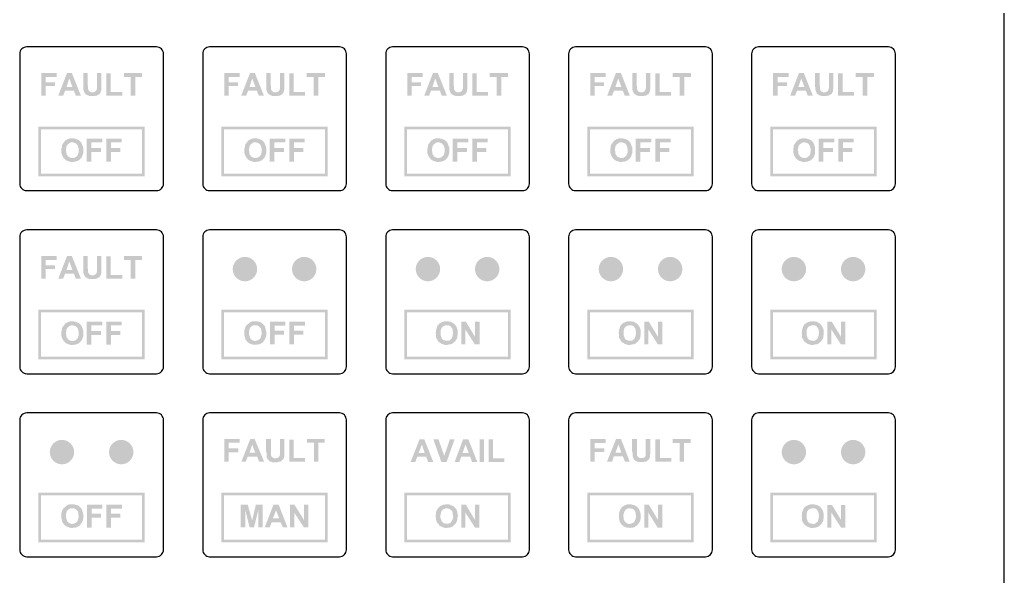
# Model space of a CAD drawing. Header units: millimetres. Extents: x 147 to 357, y 192 to 489.
# Drawn here: x 244.5 to 357.5, y 351 to 414.8 of the extents above; entities that cross this region are included whole.
import ezdxf

# ---------------------------------------------------------------- set-up
doc = ezdxf.new("R2010")
doc.units = ezdxf.units.MM

msp = doc.modelspace()

# ---------------------------------------------------------------- hatches: boundary and pattern name
h = msp.add_hatch(color=256)
h.paths.add_polyline_path([(248.56, 407.65), (247.49, 407.65), (247.49, 408.27), (248.76, 408.27), (248.76, 408.73), (246.97, 408.73), (246.97, 406.12), (247.49, 406.12), (247.49, 407.23), (248.56, 407.23)])
h.paths.add_polyline_path([(250.49, 408.73), (249.93, 408.73), (248.92, 406.12), (249.48, 406.12), (249.71, 406.7), (250.72, 406.7), (250.94, 406.12), (251.53, 406.12)])
h.paths.add_polyline_path([(250.55, 407.13), (249.87, 407.13), (250.19, 408.11)], flags=16)
h.paths.add_polyline_path([(253.72, 406.38), (253.78, 406.54), (253.85, 406.7), (253.85, 406.8), (253.88, 406.97), (253.88, 407.13), (253.88, 407.36), (253.88, 408.73), (253.36, 408.73), (253.36, 407.29), (253.36, 407.13), (253.36, 406.97), (253.33, 406.83), (253.29, 406.74), (253.19, 406.61), (253.16, 406.61), (253.03, 406.54), (252.87, 406.51), (252.8, 406.51), (252.64, 406.54), (252.51, 406.61), (252.41, 406.74), (252.35, 406.87), (252.35, 406.93), (252.35, 407.1), (252.31, 407.32), (252.31, 408.73), (251.79, 408.73), (251.79, 407.32), (251.79, 407.13), (251.82, 406.93), (251.82, 406.8), (251.86, 406.67), (251.92, 406.51), (251.99, 406.38), (252.02, 406.34), (252.15, 406.25), (252.31, 406.15), (252.38, 406.15), (252.51, 406.08), (252.67, 406.08), (252.87, 406.08), (252.9, 406.08), (253.06, 406.08), (253.23, 406.12), (253.36, 406.15), (253.42, 406.18), (253.55, 406.25), (253.68, 406.34)])
h.paths.add_polyline_path([(256.26, 406.54), (254.95, 406.54), (254.95, 408.7), (254.43, 408.7), (254.43, 406.12), (256.26, 406.12)])
h.paths.add_polyline_path([(257.76, 408.27), (258.54, 408.27), (258.54, 408.73), (256.45, 408.73), (256.45, 408.27), (257.24, 408.27), (257.24, 406.12), (257.76, 406.12)])
h = msp.add_hatch(color=256)
h.paths.add_polyline_path([(269.56, 407.65), (268.49, 407.65), (268.49, 408.27), (269.76, 408.27), (269.76, 408.73), (267.97, 408.73), (267.97, 406.12), (268.49, 406.12), (268.49, 407.23), (269.56, 407.23)])
h.paths.add_polyline_path([(271.49, 408.73), (270.93, 408.73), (269.92, 406.12), (270.48, 406.12), (270.71, 406.7), (271.72, 406.7), (271.94, 406.12), (272.53, 406.12)])
h.paths.add_polyline_path([(271.55, 407.13), (270.87, 407.13), (271.19, 408.11)], flags=16)
h.paths.add_polyline_path([(274.72, 406.38), (274.78, 406.54), (274.85, 406.7), (274.85, 406.8), (274.88, 406.97), (274.88, 407.13), (274.88, 407.36), (274.88, 408.73), (274.36, 408.73), (274.36, 407.29), (274.36, 407.13), (274.36, 406.97), (274.33, 406.83), (274.29, 406.74), (274.19, 406.61), (274.16, 406.61), (274.03, 406.54), (273.87, 406.51), (273.8, 406.51), (273.64, 406.54), (273.51, 406.61), (273.41, 406.74), (273.35, 406.87), (273.35, 406.93), (273.35, 407.1), (273.31, 407.32), (273.31, 408.73), (272.79, 408.73), (272.79, 407.32), (272.79, 407.13), (272.82, 406.93), (272.82, 406.8), (272.86, 406.67), (272.92, 406.51), (272.99, 406.38), (273.02, 406.34), (273.15, 406.25), (273.31, 406.15), (273.38, 406.15), (273.51, 406.08), (273.67, 406.08), (273.87, 406.08), (273.9, 406.08), (274.06, 406.08), (274.23, 406.12), (274.36, 406.15), (274.42, 406.18), (274.55, 406.25), (274.68, 406.34)])
h.paths.add_polyline_path([(277.26, 406.54), (275.95, 406.54), (275.95, 408.7), (275.43, 408.7), (275.43, 406.12), (277.26, 406.12)])
h.paths.add_polyline_path([(278.76, 408.27), (279.54, 408.27), (279.54, 408.73), (277.45, 408.73), (277.45, 408.27), (278.24, 408.27), (278.24, 406.12), (278.76, 406.12)])
h = msp.add_hatch(color=256)
h.paths.add_polyline_path([(290.56, 407.65), (289.49, 407.65), (289.49, 408.27), (290.76, 408.27), (290.76, 408.73), (288.97, 408.73), (288.97, 406.12), (289.49, 406.12), (289.49, 407.23), (290.56, 407.23)])
h.paths.add_polyline_path([(292.49, 408.73), (291.93, 408.73), (290.92, 406.12), (291.48, 406.12), (291.71, 406.7), (292.72, 406.7), (292.94, 406.12), (293.53, 406.12)])
h.paths.add_polyline_path([(292.55, 407.13), (291.87, 407.13), (292.19, 408.11)], flags=16)
h.paths.add_polyline_path([(295.72, 406.38), (295.78, 406.54), (295.85, 406.7), (295.85, 406.8), (295.88, 406.97), (295.88, 407.13), (295.88, 407.36), (295.88, 408.73), (295.36, 408.73), (295.36, 407.29), (295.36, 407.13), (295.36, 406.97), (295.33, 406.83), (295.29, 406.74), (295.19, 406.61), (295.16, 406.61), (295.03, 406.54), (294.87, 406.51), (294.8, 406.51), (294.64, 406.54), (294.51, 406.61), (294.41, 406.74), (294.35, 406.87), (294.35, 406.93), (294.35, 407.1), (294.31, 407.32), (294.31, 408.73), (293.79, 408.73), (293.79, 407.32), (293.79, 407.13), (293.82, 406.93), (293.82, 406.8), (293.86, 406.67), (293.92, 406.51), (293.99, 406.38), (294.02, 406.34), (294.15, 406.25), (294.31, 406.15), (294.38, 406.15), (294.51, 406.08), (294.67, 406.08), (294.87, 406.08), (294.9, 406.08), (295.06, 406.08), (295.23, 406.12), (295.36, 406.15), (295.42, 406.18), (295.55, 406.25), (295.68, 406.34)])
h.paths.add_polyline_path([(298.26, 406.54), (296.95, 406.54), (296.95, 408.7), (296.43, 408.7), (296.43, 406.12), (298.26, 406.12)])
h.paths.add_polyline_path([(299.76, 408.27), (300.54, 408.27), (300.54, 408.73), (298.45, 408.73), (298.45, 408.27), (299.24, 408.27), (299.24, 406.12), (299.76, 406.12)])
h = msp.add_hatch(color=256)
h.paths.add_polyline_path([(311.56, 407.65), (310.49, 407.65), (310.49, 408.27), (311.76, 408.27), (311.76, 408.73), (309.97, 408.73), (309.97, 406.12), (310.49, 406.12), (310.49, 407.23), (311.56, 407.23)])
h.paths.add_polyline_path([(313.49, 408.73), (312.93, 408.73), (311.92, 406.12), (312.48, 406.12), (312.71, 406.7), (313.72, 406.7), (313.94, 406.12), (314.53, 406.12)])
h.paths.add_polyline_path([(313.55, 407.13), (312.87, 407.13), (313.19, 408.11)], flags=16)
h.paths.add_polyline_path([(316.72, 406.38), (316.78, 406.54), (316.85, 406.7), (316.85, 406.8), (316.88, 406.97), (316.88, 407.13), (316.88, 407.36), (316.88, 408.73), (316.36, 408.73), (316.36, 407.29), (316.36, 407.13), (316.36, 406.97), (316.33, 406.83), (316.29, 406.74), (316.19, 406.61), (316.16, 406.61), (316.03, 406.54), (315.87, 406.51), (315.8, 406.51), (315.64, 406.54), (315.51, 406.61), (315.41, 406.74), (315.35, 406.87), (315.35, 406.93), (315.35, 407.1), (315.31, 407.32), (315.31, 408.73), (314.79, 408.73), (314.79, 407.32), (314.79, 407.13), (314.82, 406.93), (314.82, 406.8), (314.86, 406.67), (314.92, 406.51), (314.99, 406.38), (315.02, 406.34), (315.15, 406.25), (315.31, 406.15), (315.38, 406.15), (315.51, 406.08), (315.67, 406.08), (315.87, 406.08), (315.9, 406.08), (316.06, 406.08), (316.23, 406.12), (316.36, 406.15), (316.42, 406.18), (316.55, 406.25), (316.68, 406.34)])
h.paths.add_polyline_path([(319.26, 406.54), (317.95, 406.54), (317.95, 408.7), (317.43, 408.7), (317.43, 406.12), (319.26, 406.12)])
h.paths.add_polyline_path([(320.76, 408.27), (321.54, 408.27), (321.54, 408.73), (319.45, 408.73), (319.45, 408.27), (320.24, 408.27), (320.24, 406.12), (320.76, 406.12)])
h = msp.add_hatch(color=256)
h.paths.add_polyline_path([(332.56, 407.65), (331.49, 407.65), (331.49, 408.27), (332.76, 408.27), (332.76, 408.73), (330.97, 408.73), (330.97, 406.12), (331.49, 406.12), (331.49, 407.23), (332.56, 407.23)])
h.paths.add_polyline_path([(334.49, 408.73), (333.93, 408.73), (332.92, 406.12), (333.48, 406.12), (333.71, 406.7), (334.72, 406.7), (334.94, 406.12), (335.53, 406.12)])
h.paths.add_polyline_path([(334.55, 407.13), (333.87, 407.13), (334.19, 408.11)], flags=16)
h.paths.add_polyline_path([(337.72, 406.38), (337.78, 406.54), (337.85, 406.7), (337.85, 406.8), (337.88, 406.97), (337.88, 407.13), (337.88, 407.36), (337.88, 408.73), (337.36, 408.73), (337.36, 407.29), (337.36, 407.13), (337.36, 406.97), (337.33, 406.83), (337.29, 406.74), (337.19, 406.61), (337.16, 406.61), (337.03, 406.54), (336.87, 406.51), (336.8, 406.51), (336.64, 406.54), (336.51, 406.61), (336.41, 406.74), (336.35, 406.87), (336.35, 406.93), (336.35, 407.1), (336.31, 407.32), (336.31, 408.73), (335.79, 408.73), (335.79, 407.32), (335.79, 407.13), (335.82, 406.93), (335.82, 406.8), (335.86, 406.67), (335.92, 406.51), (335.99, 406.38), (336.02, 406.34), (336.15, 406.25), (336.31, 406.15), (336.38, 406.15), (336.51, 406.08), (336.67, 406.08), (336.87, 406.08), (336.9, 406.08), (337.06, 406.08), (337.23, 406.12), (337.36, 406.15), (337.42, 406.18), (337.55, 406.25), (337.68, 406.34)])
h.paths.add_polyline_path([(340.26, 406.54), (338.95, 406.54), (338.95, 408.7), (338.43, 408.7), (338.43, 406.12), (340.26, 406.12)])
h.paths.add_polyline_path([(341.76, 408.27), (342.54, 408.27), (342.54, 408.73), (340.45, 408.73), (340.45, 408.27), (341.24, 408.27), (341.24, 406.12), (341.76, 406.12)])
h = msp.add_hatch(color=256)
h.paths.add_polyline_path([(246.95, 402.28), (258.55, 402.28), (258.55, 397.18), (246.95, 397.18)], flags=16)
h.paths.add_polyline_path([(246.65, 402.58), (258.85, 402.58), (258.85, 396.88), (246.65, 396.88)])
h = msp.add_hatch(color=256)
h.paths.add_polyline_path([(267.95, 402.28), (279.55, 402.28), (279.55, 397.18), (267.95, 397.18)], flags=16)
h.paths.add_polyline_path([(267.65, 402.58), (279.85, 402.58), (279.85, 396.88), (267.65, 396.88)])
h = msp.add_hatch(color=256)
h.paths.add_polyline_path([(288.95, 402.28), (300.55, 402.28), (300.55, 397.18), (288.95, 397.18)], flags=16)
h.paths.add_polyline_path([(288.65, 402.58), (300.85, 402.58), (300.85, 396.88), (288.65, 396.88)])
h = msp.add_hatch(color=256)
h.paths.add_polyline_path([(309.95, 402.28), (321.55, 402.28), (321.55, 397.18), (309.95, 397.18)], flags=16)
h.paths.add_polyline_path([(309.65, 402.58), (321.85, 402.58), (321.85, 396.88), (309.65, 396.88)])
h = msp.add_hatch(color=256)
h.paths.add_polyline_path([(330.95, 402.28), (342.55, 402.28), (342.55, 397.18), (330.95, 397.18)], flags=16)
h.paths.add_polyline_path([(330.65, 402.58), (342.85, 402.58), (342.85, 396.88), (330.65, 396.88)])
h = msp.add_hatch(color=256)
h.paths.add_polyline_path([(251.58, 400.76), (251.47, 400.87), (251.42, 400.92), (251.32, 401.02), (251.16, 401.07), (251.06, 401.13), (250.9, 401.18), (250.69, 401.23), (250.53, 401.23), (250.43, 401.23), (250.27, 401.23), (250.12, 401.18), (249.96, 401.13), (249.91, 401.07), (249.75, 401.02), (249.65, 400.87), (249.6, 400.81), (249.49, 400.66), (249.39, 400.55), (249.39, 400.5), (249.34, 400.4), (249.34, 400.24), (249.28, 400.03), (249.28, 399.87), (249.28, 399.77), (249.28, 399.56), (249.34, 399.4), (249.39, 399.25), (249.44, 399.14), (249.54, 398.99), (249.65, 398.88), (249.65, 398.83), (249.75, 398.78), (249.91, 398.67), (250.06, 398.62), (250.22, 398.57), (250.38, 398.52), (250.53, 398.52), (250.59, 398.52), (250.74, 398.57), (250.95, 398.57), (251.06, 398.62), (251.21, 398.67), (251.37, 398.78), (251.47, 398.88), (251.52, 398.93), (251.63, 399.09), (251.68, 399.19), (251.73, 399.35), (251.79, 399.51), (251.79, 399.66), (251.79, 399.87), (251.79, 399.98), (251.79, 400.19), (251.73, 400.34), (251.68, 400.5), (251.63, 400.6)])
h.paths.add_polyline_path([(251.11, 400.5), (251.16, 400.4), (251.21, 400.24), (251.26, 400.08), (251.26, 399.87), (251.26, 399.82), (251.26, 399.61), (251.21, 399.46), (251.16, 399.3), (251.06, 399.19), (251, 399.14), (250.85, 399.04), (250.69, 398.99), (250.53, 398.99), (250.43, 398.99), (250.27, 399.04), (250.17, 399.09), (250.01, 399.19), (250.01, 399.25), (249.91, 399.35), (249.86, 399.51), (249.86, 399.66), (249.8, 399.87), (249.8, 399.98), (249.86, 400.13), (249.86, 400.29), (249.96, 400.45), (250.01, 400.55), (250.12, 400.6), (250.22, 400.71), (250.38, 400.76), (250.53, 400.76), (250.64, 400.76), (250.8, 400.71), (250.95, 400.66), (251.06, 400.55)], flags=16)
h.paths.add_polyline_path([(253.82, 400.13), (252.72, 400.13), (252.72, 400.76), (253.98, 400.76), (253.98, 401.18), (252.2, 401.18), (252.2, 398.57), (252.72, 398.57), (252.72, 399.66), (253.82, 399.66)])
h.paths.add_polyline_path([(256.06, 400.13), (254.97, 400.13), (254.97, 400.76), (256.22, 400.76), (256.22, 401.18), (254.44, 401.18), (254.44, 398.57), (254.97, 398.57), (254.97, 399.66), (256.06, 399.66)])
h = msp.add_hatch(color=256)
h.paths.add_polyline_path([(272.58, 400.76), (272.47, 400.87), (272.42, 400.92), (272.32, 401.02), (272.16, 401.07), (272.06, 401.13), (271.9, 401.18), (271.69, 401.23), (271.53, 401.23), (271.43, 401.23), (271.27, 401.23), (271.12, 401.18), (270.96, 401.13), (270.91, 401.07), (270.75, 401.02), (270.65, 400.87), (270.6, 400.81), (270.49, 400.66), (270.39, 400.55), (270.39, 400.5), (270.34, 400.4), (270.34, 400.24), (270.28, 400.03), (270.28, 399.87), (270.28, 399.77), (270.28, 399.56), (270.34, 399.4), (270.39, 399.25), (270.44, 399.14), (270.54, 398.99), (270.65, 398.88), (270.65, 398.83), (270.75, 398.78), (270.91, 398.67), (271.06, 398.62), (271.22, 398.57), (271.38, 398.52), (271.53, 398.52), (271.59, 398.52), (271.74, 398.57), (271.95, 398.57), (272.06, 398.62), (272.21, 398.67), (272.37, 398.78), (272.47, 398.88), (272.52, 398.93), (272.63, 399.09), (272.68, 399.19), (272.73, 399.35), (272.79, 399.51), (272.79, 399.66), (272.79, 399.87), (272.79, 399.98), (272.79, 400.19), (272.73, 400.34), (272.68, 400.5), (272.63, 400.6)])
h.paths.add_polyline_path([(272.11, 400.5), (272.16, 400.4), (272.21, 400.24), (272.26, 400.08), (272.26, 399.87), (272.26, 399.82), (272.26, 399.61), (272.21, 399.46), (272.16, 399.3), (272.06, 399.19), (272, 399.14), (271.85, 399.04), (271.69, 398.99), (271.53, 398.99), (271.43, 398.99), (271.27, 399.04), (271.17, 399.09), (271.01, 399.19), (271.01, 399.25), (270.91, 399.35), (270.86, 399.51), (270.86, 399.66), (270.8, 399.87), (270.8, 399.98), (270.86, 400.13), (270.86, 400.29), (270.96, 400.45), (271.01, 400.55), (271.12, 400.6), (271.22, 400.71), (271.38, 400.76), (271.53, 400.76), (271.64, 400.76), (271.8, 400.71), (271.95, 400.66), (272.06, 400.55)], flags=16)
h.paths.add_polyline_path([(274.82, 400.13), (273.72, 400.13), (273.72, 400.76), (274.98, 400.76), (274.98, 401.18), (273.2, 401.18), (273.2, 398.57), (273.72, 398.57), (273.72, 399.66), (274.82, 399.66)])
h.paths.add_polyline_path([(277.06, 400.13), (275.97, 400.13), (275.97, 400.76), (277.22, 400.76), (277.22, 401.18), (275.44, 401.18), (275.44, 398.57), (275.97, 398.57), (275.97, 399.66), (277.06, 399.66)])
h = msp.add_hatch(color=256)
h.paths.add_polyline_path([(293.58, 400.76), (293.47, 400.87), (293.42, 400.92), (293.32, 401.02), (293.16, 401.07), (293.06, 401.13), (292.9, 401.18), (292.69, 401.23), (292.53, 401.23), (292.43, 401.23), (292.27, 401.23), (292.12, 401.18), (291.96, 401.13), (291.91, 401.07), (291.75, 401.02), (291.65, 400.87), (291.6, 400.81), (291.49, 400.66), (291.39, 400.55), (291.39, 400.5), (291.34, 400.4), (291.34, 400.24), (291.28, 400.03), (291.28, 399.87), (291.28, 399.77), (291.28, 399.56), (291.34, 399.4), (291.39, 399.25), (291.44, 399.14), (291.54, 398.99), (291.65, 398.88), (291.65, 398.83), (291.75, 398.78), (291.91, 398.67), (292.06, 398.62), (292.22, 398.57), (292.38, 398.52), (292.53, 398.52), (292.59, 398.52), (292.74, 398.57), (292.95, 398.57), (293.06, 398.62), (293.21, 398.67), (293.37, 398.78), (293.47, 398.88), (293.52, 398.93), (293.63, 399.09), (293.68, 399.19), (293.73, 399.35), (293.79, 399.51), (293.79, 399.66), (293.79, 399.87), (293.79, 399.98), (293.79, 400.19), (293.73, 400.34), (293.68, 400.5), (293.63, 400.6)])
h.paths.add_polyline_path([(293.11, 400.5), (293.16, 400.4), (293.21, 400.24), (293.26, 400.08), (293.26, 399.87), (293.26, 399.82), (293.26, 399.61), (293.21, 399.46), (293.16, 399.3), (293.06, 399.19), (293, 399.14), (292.85, 399.04), (292.69, 398.99), (292.53, 398.99), (292.43, 398.99), (292.27, 399.04), (292.17, 399.09), (292.01, 399.19), (292.01, 399.25), (291.91, 399.35), (291.86, 399.51), (291.86, 399.66), (291.8, 399.87), (291.8, 399.98), (291.86, 400.13), (291.86, 400.29), (291.96, 400.45), (292.01, 400.55), (292.12, 400.6), (292.22, 400.71), (292.38, 400.76), (292.53, 400.76), (292.64, 400.76), (292.8, 400.71), (292.95, 400.66), (293.06, 400.55)], flags=16)
h.paths.add_polyline_path([(295.82, 400.13), (294.72, 400.13), (294.72, 400.76), (295.98, 400.76), (295.98, 401.18), (294.2, 401.18), (294.2, 398.57), (294.72, 398.57), (294.72, 399.66), (295.82, 399.66)])
h.paths.add_polyline_path([(298.06, 400.13), (296.97, 400.13), (296.97, 400.76), (298.22, 400.76), (298.22, 401.18), (296.44, 401.18), (296.44, 398.57), (296.97, 398.57), (296.97, 399.66), (298.06, 399.66)])
h = msp.add_hatch(color=256)
h.paths.add_polyline_path([(314.58, 400.76), (314.47, 400.87), (314.42, 400.92), (314.32, 401.02), (314.16, 401.07), (314.06, 401.13), (313.9, 401.18), (313.69, 401.23), (313.53, 401.23), (313.43, 401.23), (313.27, 401.23), (313.12, 401.18), (312.96, 401.13), (312.91, 401.07), (312.75, 401.02), (312.65, 400.87), (312.6, 400.81), (312.49, 400.66), (312.39, 400.55), (312.39, 400.5), (312.34, 400.4), (312.34, 400.24), (312.28, 400.03), (312.28, 399.87), (312.28, 399.77), (312.28, 399.56), (312.34, 399.4), (312.39, 399.25), (312.44, 399.14), (312.54, 398.99), (312.65, 398.88), (312.65, 398.83), (312.75, 398.78), (312.91, 398.67), (313.06, 398.62), (313.22, 398.57), (313.38, 398.52), (313.53, 398.52), (313.59, 398.52), (313.74, 398.57), (313.95, 398.57), (314.06, 398.62), (314.21, 398.67), (314.37, 398.78), (314.47, 398.88), (314.52, 398.93), (314.63, 399.09), (314.68, 399.19), (314.73, 399.35), (314.79, 399.51), (314.79, 399.66), (314.79, 399.87), (314.79, 399.98), (314.79, 400.19), (314.73, 400.34), (314.68, 400.5), (314.63, 400.6)])
h.paths.add_polyline_path([(314.11, 400.5), (314.16, 400.4), (314.21, 400.24), (314.26, 400.08), (314.26, 399.87), (314.26, 399.82), (314.26, 399.61), (314.21, 399.46), (314.16, 399.3), (314.06, 399.19), (314, 399.14), (313.85, 399.04), (313.69, 398.99), (313.53, 398.99), (313.43, 398.99), (313.27, 399.04), (313.17, 399.09), (313.01, 399.19), (313.01, 399.25), (312.91, 399.35), (312.86, 399.51), (312.86, 399.66), (312.8, 399.87), (312.8, 399.98), (312.86, 400.13), (312.86, 400.29), (312.96, 400.45), (313.01, 400.55), (313.12, 400.6), (313.22, 400.71), (313.38, 400.76), (313.53, 400.76), (313.64, 400.76), (313.8, 400.71), (313.95, 400.66), (314.06, 400.55)], flags=16)
h.paths.add_polyline_path([(316.82, 400.13), (315.72, 400.13), (315.72, 400.76), (316.98, 400.76), (316.98, 401.18), (315.2, 401.18), (315.2, 398.57), (315.72, 398.57), (315.72, 399.66), (316.82, 399.66)])
h.paths.add_polyline_path([(319.06, 400.13), (317.97, 400.13), (317.97, 400.76), (319.22, 400.76), (319.22, 401.18), (317.44, 401.18), (317.44, 398.57), (317.97, 398.57), (317.97, 399.66), (319.06, 399.66)])
h = msp.add_hatch(color=256)
h.paths.add_polyline_path([(335.58, 400.76), (335.47, 400.87), (335.42, 400.92), (335.32, 401.02), (335.16, 401.07), (335.06, 401.13), (334.9, 401.18), (334.69, 401.23), (334.53, 401.23), (334.43, 401.23), (334.27, 401.23), (334.12, 401.18), (333.96, 401.13), (333.91, 401.07), (333.75, 401.02), (333.65, 400.87), (333.6, 400.81), (333.49, 400.66), (333.39, 400.55), (333.39, 400.5), (333.34, 400.4), (333.34, 400.24), (333.28, 400.03), (333.28, 399.87), (333.28, 399.77), (333.28, 399.56), (333.34, 399.4), (333.39, 399.25), (333.44, 399.14), (333.54, 398.99), (333.65, 398.88), (333.65, 398.83), (333.75, 398.78), (333.91, 398.67), (334.06, 398.62), (334.22, 398.57), (334.38, 398.52), (334.53, 398.52), (334.59, 398.52), (334.74, 398.57), (334.95, 398.57), (335.06, 398.62), (335.21, 398.67), (335.37, 398.78), (335.47, 398.88), (335.52, 398.93), (335.63, 399.09), (335.68, 399.19), (335.73, 399.35), (335.79, 399.51), (335.79, 399.66), (335.79, 399.87), (335.79, 399.98), (335.79, 400.19), (335.73, 400.34), (335.68, 400.5), (335.63, 400.6)])
h.paths.add_polyline_path([(335.11, 400.5), (335.16, 400.4), (335.21, 400.24), (335.26, 400.08), (335.26, 399.87), (335.26, 399.82), (335.26, 399.61), (335.21, 399.46), (335.16, 399.3), (335.06, 399.19), (335, 399.14), (334.85, 399.04), (334.69, 398.99), (334.53, 398.99), (334.43, 398.99), (334.27, 399.04), (334.17, 399.09), (334.01, 399.19), (334.01, 399.25), (333.91, 399.35), (333.86, 399.51), (333.86, 399.66), (333.8, 399.87), (333.8, 399.98), (333.86, 400.13), (333.86, 400.29), (333.96, 400.45), (334.01, 400.55), (334.12, 400.6), (334.22, 400.71), (334.38, 400.76), (334.53, 400.76), (334.64, 400.76), (334.8, 400.71), (334.95, 400.66), (335.06, 400.55)], flags=16)
h.paths.add_polyline_path([(337.82, 400.13), (336.72, 400.13), (336.72, 400.76), (337.98, 400.76), (337.98, 401.18), (336.2, 401.18), (336.2, 398.57), (336.72, 398.57), (336.72, 399.66), (337.82, 399.66)])
h.paths.add_polyline_path([(340.06, 400.13), (338.97, 400.13), (338.97, 400.76), (340.22, 400.76), (340.22, 401.18), (338.44, 401.18), (338.44, 398.57), (338.97, 398.57), (338.97, 399.66), (340.06, 399.66)])
h = msp.add_hatch(color=256)
h.paths.add_polyline_path([(248.56, 386.65), (247.49, 386.65), (247.49, 387.27), (248.76, 387.27), (248.76, 387.73), (246.97, 387.73), (246.97, 385.12), (247.49, 385.12), (247.49, 386.23), (248.56, 386.23)])
h.paths.add_polyline_path([(250.49, 387.73), (249.93, 387.73), (248.92, 385.12), (249.48, 385.12), (249.71, 385.7), (250.72, 385.7), (250.94, 385.12), (251.53, 385.12)])
h.paths.add_polyline_path([(250.55, 386.13), (249.87, 386.13), (250.19, 387.11)], flags=16)
h.paths.add_polyline_path([(253.72, 385.38), (253.78, 385.54), (253.85, 385.7), (253.85, 385.8), (253.88, 385.97), (253.88, 386.13), (253.88, 386.36), (253.88, 387.73), (253.36, 387.73), (253.36, 386.29), (253.36, 386.13), (253.36, 385.97), (253.33, 385.83), (253.29, 385.74), (253.19, 385.61), (253.16, 385.61), (253.03, 385.54), (252.87, 385.51), (252.8, 385.51), (252.64, 385.54), (252.51, 385.61), (252.41, 385.74), (252.35, 385.87), (252.35, 385.93), (252.35, 386.1), (252.31, 386.32), (252.31, 387.73), (251.79, 387.73), (251.79, 386.32), (251.79, 386.13), (251.82, 385.93), (251.82, 385.8), (251.86, 385.67), (251.92, 385.51), (251.99, 385.38), (252.02, 385.34), (252.15, 385.25), (252.31, 385.15), (252.38, 385.15), (252.51, 385.08), (252.67, 385.08), (252.87, 385.08), (252.9, 385.08), (253.06, 385.08), (253.23, 385.12), (253.36, 385.15), (253.42, 385.18), (253.55, 385.25), (253.68, 385.34)])
h.paths.add_polyline_path([(256.26, 385.54), (254.95, 385.54), (254.95, 387.7), (254.43, 387.7), (254.43, 385.12), (256.26, 385.12)])
h.paths.add_polyline_path([(257.76, 387.27), (258.54, 387.27), (258.54, 387.73), (256.45, 387.73), (256.45, 387.27), (257.24, 387.27), (257.24, 385.12), (257.76, 385.12)])
h = msp.add_hatch(color=256)
edge = h.paths.add_edge_path()
edge.add_arc((270.35, 386.23), 1.4, 0, 360)
h = msp.add_hatch(color=256)
edge = h.paths.add_edge_path()
edge.add_arc((277.15, 386.23), 1.4, 0, 360)
h = msp.add_hatch(color=256)
edge = h.paths.add_edge_path()
edge.add_arc((291.35, 386.23), 1.4, 0, 360)
h = msp.add_hatch(color=256)
edge = h.paths.add_edge_path()
edge.add_arc((298.15, 386.23), 1.4, 0, 360)
h = msp.add_hatch(color=256)
edge = h.paths.add_edge_path()
edge.add_arc((312.35, 386.23), 1.4, 0, 360)
h = msp.add_hatch(color=256)
edge = h.paths.add_edge_path()
edge.add_arc((319.15, 386.23), 1.4, 0, 360)
h = msp.add_hatch(color=256)
edge = h.paths.add_edge_path()
edge.add_arc((333.35, 386.23), 1.4, 0, 360)
h = msp.add_hatch(color=256)
edge = h.paths.add_edge_path()
edge.add_arc((340.15, 386.23), 1.4, 0, 360)
h = msp.add_hatch(color=256)
h.paths.add_polyline_path([(246.95, 381.28), (258.55, 381.28), (258.55, 376.18), (246.95, 376.18)], flags=16)
h.paths.add_polyline_path([(246.65, 381.58), (258.85, 381.58), (258.85, 375.88), (246.65, 375.88)])
h = msp.add_hatch(color=256)
h.paths.add_polyline_path([(267.95, 381.28), (279.55, 381.28), (279.55, 376.18), (267.95, 376.18)], flags=16)
h.paths.add_polyline_path([(267.65, 381.58), (279.85, 381.58), (279.85, 375.88), (267.65, 375.88)])
h = msp.add_hatch(color=256)
h.paths.add_polyline_path([(288.95, 381.28), (300.55, 381.28), (300.55, 376.18), (288.95, 376.18)], flags=16)
h.paths.add_polyline_path([(288.65, 381.58), (300.85, 381.58), (300.85, 375.88), (288.65, 375.88)])
h = msp.add_hatch(color=256)
h.paths.add_polyline_path([(309.95, 381.28), (321.55, 381.28), (321.55, 376.18), (309.95, 376.18)], flags=16)
h.paths.add_polyline_path([(309.65, 381.58), (321.85, 381.58), (321.85, 375.88), (309.65, 375.88)])
h = msp.add_hatch(color=256)
h.paths.add_polyline_path([(330.95, 381.28), (342.55, 381.28), (342.55, 376.18), (330.95, 376.18)], flags=16)
h.paths.add_polyline_path([(330.65, 381.58), (342.85, 381.58), (342.85, 375.88), (330.65, 375.88)])
h = msp.add_hatch(color=256)
h.paths.add_polyline_path([(251.58, 379.76), (251.47, 379.87), (251.42, 379.92), (251.32, 380.02), (251.16, 380.07), (251.06, 380.13), (250.9, 380.18), (250.69, 380.23), (250.53, 380.23), (250.43, 380.23), (250.27, 380.23), (250.12, 380.18), (249.96, 380.13), (249.91, 380.07), (249.75, 380.02), (249.65, 379.87), (249.6, 379.81), (249.49, 379.66), (249.39, 379.55), (249.39, 379.5), (249.34, 379.4), (249.34, 379.24), (249.28, 379.03), (249.28, 378.87), (249.28, 378.77), (249.28, 378.56), (249.34, 378.4), (249.39, 378.25), (249.44, 378.14), (249.54, 377.99), (249.65, 377.88), (249.65, 377.83), (249.75, 377.78), (249.91, 377.67), (250.06, 377.62), (250.22, 377.57), (250.38, 377.52), (250.53, 377.52), (250.59, 377.52), (250.74, 377.57), (250.95, 377.57), (251.06, 377.62), (251.21, 377.67), (251.37, 377.78), (251.47, 377.88), (251.52, 377.93), (251.63, 378.09), (251.68, 378.19), (251.73, 378.35), (251.79, 378.51), (251.79, 378.66), (251.79, 378.87), (251.79, 378.98), (251.79, 379.19), (251.73, 379.34), (251.68, 379.5), (251.63, 379.6)])
h.paths.add_polyline_path([(251.11, 379.5), (251.16, 379.4), (251.21, 379.24), (251.26, 379.08), (251.26, 378.87), (251.26, 378.82), (251.26, 378.61), (251.21, 378.46), (251.16, 378.3), (251.06, 378.19), (251, 378.14), (250.85, 378.04), (250.69, 377.99), (250.53, 377.99), (250.43, 377.99), (250.27, 378.04), (250.17, 378.09), (250.01, 378.19), (250.01, 378.25), (249.91, 378.35), (249.86, 378.51), (249.86, 378.66), (249.8, 378.87), (249.8, 378.98), (249.86, 379.13), (249.86, 379.29), (249.96, 379.45), (250.01, 379.55), (250.12, 379.6), (250.22, 379.71), (250.38, 379.76), (250.53, 379.76), (250.64, 379.76), (250.8, 379.71), (250.95, 379.66), (251.06, 379.55)], flags=16)
h.paths.add_polyline_path([(253.82, 379.13), (252.72, 379.13), (252.72, 379.76), (253.98, 379.76), (253.98, 380.18), (252.2, 380.18), (252.2, 377.57), (252.72, 377.57), (252.72, 378.66), (253.82, 378.66)])
h.paths.add_polyline_path([(256.06, 379.13), (254.97, 379.13), (254.97, 379.76), (256.22, 379.76), (256.22, 380.18), (254.44, 380.18), (254.44, 377.57), (254.97, 377.57), (254.97, 378.66), (256.06, 378.66)])
h = msp.add_hatch(color=256)
h.paths.add_polyline_path([(272.46, 377.9), (272.5, 377.99), (272.59, 378.08), (272.68, 378.21), (272.72, 378.39), (272.77, 378.53), (272.81, 378.71), (272.81, 378.89), (272.81, 379.02), (272.77, 379.2), (272.72, 379.34), (272.68, 379.52), (272.64, 379.65), (272.55, 379.79), (272.46, 379.88), (272.41, 379.92), (272.32, 380.01), (272.18, 380.11), (272.05, 380.15), (271.87, 380.2), (271.73, 380.24), (271.55, 380.24), (271.46, 380.24), (271.28, 380.24), (271.1, 380.2), (270.97, 380.15), (270.92, 380.11), (270.79, 380.01), (270.65, 379.88), (270.56, 379.83), (270.47, 379.7), (270.38, 379.56), (270.38, 379.52), (270.34, 379.38), (270.29, 379.25), (270.29, 379.07), (270.29, 378.89), (270.29, 378.75), (270.29, 378.62), (270.34, 378.44), (270.38, 378.3), (270.43, 378.12), (270.52, 378.03), (270.61, 377.9), (270.65, 377.85), (270.79, 377.76), (270.92, 377.67), (271.06, 377.63), (271.19, 377.58), (271.37, 377.54), (271.55, 377.54), (271.6, 377.54), (271.78, 377.58), (271.91, 377.58), (272.09, 377.63), (272.23, 377.72), (272.37, 377.81)])
h.paths.add_polyline_path([(271.87, 378.08), (271.69, 378.03), (271.55, 377.99), (271.42, 377.99), (271.28, 378.03), (271.15, 378.12), (271.01, 378.21), (270.97, 378.26), (270.92, 378.39), (270.88, 378.53), (270.83, 378.71), (270.83, 378.89), (270.83, 378.98), (270.83, 379.16), (270.88, 379.34), (270.92, 379.47), (271.01, 379.56), (271.1, 379.65), (271.24, 379.74), (271.37, 379.79), (271.55, 379.79), (271.64, 379.79), (271.82, 379.74), (271.96, 379.65), (272.05, 379.56), (272.09, 379.52), (272.18, 379.43), (272.23, 379.25), (272.23, 379.11), (272.27, 378.89), (272.27, 378.8), (272.23, 378.62), (272.18, 378.48), (272.14, 378.35), (272.05, 378.21), (272, 378.17)], flags=16)
h.paths.add_polyline_path([(274.84, 379.16), (273.76, 379.16), (273.76, 379.74), (274.98, 379.74), (274.98, 380.2), (273.22, 380.2), (273.22, 377.58), (273.76, 377.58), (273.76, 378.71), (274.84, 378.71)])
h.paths.add_polyline_path([(277.05, 379.16), (275.96, 379.16), (275.96, 379.74), (277.23, 379.74), (277.23, 380.2), (275.43, 380.2), (275.43, 377.58), (275.96, 377.58), (275.96, 378.71), (277.05, 378.71)])
h = msp.add_hatch(color=256)
h.paths.add_polyline_path([(294.41, 379.92), (294.25, 380.03), (294.15, 380.08), (293.99, 380.18), (293.84, 380.18), (293.68, 380.24), (293.52, 380.24), (293.42, 380.24), (293.26, 380.24), (293.11, 380.18), (292.95, 380.13), (292.85, 380.08), (292.74, 380.03), (292.59, 379.92), (292.54, 379.82), (292.43, 379.71), (292.38, 379.56), (292.38, 379.51), (292.33, 379.4), (292.28, 379.25), (292.28, 379.04), (292.23, 378.88), (292.28, 378.78), (292.28, 378.62), (292.28, 378.41), (292.33, 378.26), (292.43, 378.15), (292.48, 378), (292.59, 377.89), (292.64, 377.84), (292.74, 377.79), (292.85, 377.69), (293, 377.63), (293.16, 377.58), (293.32, 377.53), (293.52, 377.53), (293.58, 377.53), (293.73, 377.58), (293.89, 377.58), (294.04, 377.63), (294.2, 377.69), (294.3, 377.79), (294.41, 377.89), (294.51, 377.95), (294.56, 378.1), (294.67, 378.21), (294.72, 378.36), (294.72, 378.52), (294.77, 378.73), (294.77, 378.88), (294.77, 379.04), (294.77, 379.19), (294.72, 379.35), (294.67, 379.51), (294.61, 379.66), (294.51, 379.77), (294.41, 379.87)])
h.paths.add_polyline_path([(293.94, 379.66), (294.04, 379.56), (294.04, 379.51), (294.15, 379.4), (294.2, 379.25), (294.2, 379.09), (294.25, 378.88), (294.2, 378.83), (294.2, 378.62), (294.15, 378.47), (294.1, 378.31), (294.04, 378.21), (293.94, 378.15), (293.84, 378.05), (293.68, 378), (293.52, 378), (293.42, 378), (293.26, 378.05), (293.11, 378.1), (293, 378.21), (292.95, 378.26), (292.9, 378.41), (292.85, 378.52), (292.8, 378.73), (292.8, 378.88), (292.8, 378.99), (292.8, 379.14), (292.85, 379.3), (292.9, 379.46), (293, 379.56), (293.06, 379.66), (293.21, 379.71), (293.37, 379.77), (293.52, 379.77), (293.63, 379.77), (293.78, 379.77)], flags=16)
h.paths.add_polyline_path([(295.71, 380.18), (295.19, 380.18), (295.19, 377.58), (295.65, 377.58), (295.65, 379.3), (296.75, 377.58), (297.27, 377.58), (297.27, 380.18), (296.75, 380.18), (296.75, 378.47)])
h = msp.add_hatch(color=256)
h.paths.add_polyline_path([(315.41, 379.92), (315.25, 380.03), (315.15, 380.08), (314.99, 380.18), (314.84, 380.18), (314.68, 380.24), (314.52, 380.24), (314.42, 380.24), (314.26, 380.24), (314.11, 380.18), (313.95, 380.13), (313.85, 380.08), (313.74, 380.03), (313.59, 379.92), (313.54, 379.82), (313.43, 379.71), (313.38, 379.56), (313.38, 379.51), (313.33, 379.4), (313.28, 379.25), (313.28, 379.04), (313.23, 378.88), (313.28, 378.78), (313.28, 378.62), (313.28, 378.41), (313.33, 378.26), (313.43, 378.15), (313.48, 378), (313.59, 377.89), (313.64, 377.84), (313.74, 377.79), (313.85, 377.69), (314, 377.63), (314.16, 377.58), (314.32, 377.53), (314.52, 377.53), (314.58, 377.53), (314.73, 377.58), (314.89, 377.58), (315.04, 377.63), (315.2, 377.69), (315.3, 377.79), (315.41, 377.89), (315.51, 377.95), (315.56, 378.1), (315.67, 378.21), (315.72, 378.36), (315.72, 378.52), (315.77, 378.73), (315.77, 378.88), (315.77, 379.04), (315.77, 379.19), (315.72, 379.35), (315.67, 379.51), (315.61, 379.66), (315.51, 379.77), (315.41, 379.87)])
h.paths.add_polyline_path([(314.94, 379.66), (315.04, 379.56), (315.04, 379.51), (315.15, 379.4), (315.2, 379.25), (315.2, 379.09), (315.25, 378.88), (315.2, 378.83), (315.2, 378.62), (315.15, 378.47), (315.1, 378.31), (315.04, 378.21), (314.94, 378.15), (314.84, 378.05), (314.68, 378), (314.52, 378), (314.42, 378), (314.26, 378.05), (314.11, 378.1), (314, 378.21), (313.95, 378.26), (313.9, 378.41), (313.85, 378.52), (313.8, 378.73), (313.8, 378.88), (313.8, 378.99), (313.8, 379.14), (313.85, 379.3), (313.9, 379.46), (314, 379.56), (314.06, 379.66), (314.21, 379.71), (314.37, 379.77), (314.52, 379.77), (314.63, 379.77), (314.78, 379.77)], flags=16)
h.paths.add_polyline_path([(316.71, 380.18), (316.19, 380.18), (316.19, 377.58), (316.65, 377.58), (316.65, 379.3), (317.75, 377.58), (318.27, 377.58), (318.27, 380.18), (317.75, 380.18), (317.75, 378.47)])
h = msp.add_hatch(color=256)
h.paths.add_polyline_path([(336.41, 379.92), (336.25, 380.03), (336.15, 380.08), (335.99, 380.18), (335.84, 380.18), (335.68, 380.24), (335.52, 380.24), (335.42, 380.24), (335.26, 380.24), (335.11, 380.18), (334.95, 380.13), (334.85, 380.08), (334.74, 380.03), (334.59, 379.92), (334.54, 379.82), (334.43, 379.71), (334.38, 379.56), (334.38, 379.51), (334.33, 379.4), (334.28, 379.25), (334.28, 379.04), (334.23, 378.88), (334.28, 378.78), (334.28, 378.62), (334.28, 378.41), (334.33, 378.26), (334.43, 378.15), (334.48, 378), (334.59, 377.89), (334.64, 377.84), (334.74, 377.79), (334.85, 377.69), (335, 377.63), (335.16, 377.58), (335.32, 377.53), (335.52, 377.53), (335.58, 377.53), (335.73, 377.58), (335.89, 377.58), (336.04, 377.63), (336.2, 377.69), (336.3, 377.79), (336.41, 377.89), (336.51, 377.95), (336.56, 378.1), (336.67, 378.21), (336.72, 378.36), (336.72, 378.52), (336.77, 378.73), (336.77, 378.88), (336.77, 379.04), (336.77, 379.19), (336.72, 379.35), (336.67, 379.51), (336.61, 379.66), (336.51, 379.77), (336.41, 379.87)])
h.paths.add_polyline_path([(335.94, 379.66), (336.04, 379.56), (336.04, 379.51), (336.15, 379.4), (336.2, 379.25), (336.2, 379.09), (336.25, 378.88), (336.2, 378.83), (336.2, 378.62), (336.15, 378.47), (336.1, 378.31), (336.04, 378.21), (335.94, 378.15), (335.84, 378.05), (335.68, 378), (335.52, 378), (335.42, 378), (335.26, 378.05), (335.11, 378.1), (335, 378.21), (334.95, 378.26), (334.9, 378.41), (334.85, 378.52), (334.8, 378.73), (334.8, 378.88), (334.8, 378.99), (334.8, 379.14), (334.85, 379.3), (334.9, 379.46), (335, 379.56), (335.06, 379.66), (335.21, 379.71), (335.37, 379.77), (335.52, 379.77), (335.63, 379.77), (335.78, 379.77)], flags=16)
h.paths.add_polyline_path([(337.71, 380.18), (337.19, 380.18), (337.19, 377.58), (337.65, 377.58), (337.65, 379.3), (338.75, 377.58), (339.27, 377.58), (339.27, 380.18), (338.75, 380.18), (338.75, 378.47)])
h = msp.add_hatch(color=256)
edge = h.paths.add_edge_path()
edge.add_arc((249.35, 365.23), 1.4, 0, 360)
h = msp.add_hatch(color=256)
edge = h.paths.add_edge_path()
edge.add_arc((256.15, 365.23), 1.4, 0, 360)
h = msp.add_hatch(color=256)
h.paths.add_polyline_path([(269.58, 365.66), (268.5, 365.66), (268.5, 366.31), (269.73, 366.31), (269.73, 366.74), (267.99, 366.74), (267.99, 364.14), (268.5, 364.14), (268.5, 365.22), (269.58, 365.22)])
h.paths.add_polyline_path([(271.46, 366.74), (270.96, 366.74), (269.94, 364.14), (270.45, 364.14), (270.67, 364.71), (271.75, 364.71), (271.97, 364.14), (272.55, 364.14)])
h.paths.add_polyline_path([(271.54, 365.15), (270.88, 365.15), (271.17, 366.09)], flags=16)
h.paths.add_polyline_path([(274.79, 364.5), (274.86, 364.71), (274.86, 364.79), (274.86, 364.93), (274.86, 365.15), (274.86, 365.37), (274.86, 366.74), (274.36, 366.74), (274.36, 365.29), (274.36, 365.15), (274.36, 364.93), (274.36, 364.86), (274.28, 364.71), (274.21, 364.64), (274.14, 364.57), (274.07, 364.57), (273.85, 364.5), (273.78, 364.5), (273.63, 364.57), (273.49, 364.64), (273.42, 364.71), (273.35, 364.86), (273.35, 364.93), (273.35, 365.08), (273.35, 365.29), (273.35, 366.74), (272.76, 366.74), (272.76, 365.29), (272.84, 365.15), (272.84, 364.93), (272.84, 364.79), (272.84, 364.64), (272.91, 364.5), (272.98, 364.35), (273.06, 364.35), (273.13, 364.21), (273.27, 364.14), (273.35, 364.14), (273.49, 364.06), (273.71, 364.06), (273.85, 364.06), (273.92, 364.06), (274.07, 364.06), (274.21, 364.14), (274.36, 364.14), (274.43, 364.14), (274.57, 364.28), (274.65, 364.35), (274.72, 364.35)])
h.paths.add_polyline_path([(277.25, 364.57), (275.95, 364.57), (275.95, 366.67), (275.44, 366.67), (275.44, 364.14), (277.25, 364.14)])
h.paths.add_polyline_path([(278.77, 366.31), (279.49, 366.31), (279.49, 366.74), (277.47, 366.74), (277.47, 366.31), (278.26, 366.31), (278.26, 364.14), (278.77, 364.14)])
h = msp.add_hatch(color=256)
h.paths.add_polyline_path([(290.93, 366.7), (290.39, 366.7), (289.36, 364.09), (289.9, 364.09), (290.12, 364.69), (291.15, 364.69), (291.37, 364.09), (291.97, 364.09)])
h.paths.add_polyline_path([(290.99, 365.12), (290.28, 365.12), (290.66, 366.1)], flags=16)
h.paths.add_polyline_path([(294.41, 366.7), (293.87, 366.7), (293.22, 364.8), (292.56, 366.7), (291.97, 366.7), (292.89, 364.09), (293.49, 364.09)])
h.paths.add_polyline_path([(295.99, 366.7), (295.39, 366.7), (294.41, 364.09), (294.95, 364.09), (295.17, 364.69), (296.2, 364.69), (296.42, 364.09), (297.02, 364.09)])
h.paths.add_polyline_path([(295.33, 365.12), (295.66, 366.1), (296.04, 365.12)], flags=16)
h.paths.add_polyline_path([(297.78, 366.7), (297.29, 366.7), (297.29, 364.09), (297.78, 364.09)])
h.paths.add_polyline_path([(300.12, 364.52), (298.81, 364.52), (298.81, 366.7), (298.32, 366.7), (298.32, 364.09), (300.12, 364.09)])
h = msp.add_hatch(color=256)
h.paths.add_polyline_path([(311.58, 365.65), (310.48, 365.65), (310.48, 366.29), (311.76, 366.29), (311.76, 366.75), (309.97, 366.75), (309.97, 364.14), (310.48, 364.14), (310.48, 365.24), (311.58, 365.24)])
h.paths.add_polyline_path([(313.5, 366.75), (312.95, 366.75), (311.9, 364.14), (312.49, 364.14), (312.68, 364.73), (313.73, 364.73), (313.96, 364.14), (314.51, 364.14)])
h.paths.add_polyline_path([(313.55, 365.15), (312.86, 365.15), (313.23, 366.11)], flags=16)
h.paths.add_polyline_path([(316.71, 364.41), (316.8, 364.55), (316.84, 364.69), (316.84, 364.83), (316.84, 364.96), (316.89, 365.15), (316.89, 365.38), (316.89, 366.75), (316.34, 366.75), (316.34, 365.28), (316.34, 365.15), (316.34, 364.96), (316.34, 364.83), (316.29, 364.73), (316.2, 364.64), (316.16, 364.6), (316.02, 364.55), (315.84, 364.55), (315.79, 364.55), (315.65, 364.55), (315.52, 364.64), (315.42, 364.73), (315.33, 364.87), (315.33, 364.96), (315.33, 365.1), (315.33, 365.33), (315.33, 366.75), (314.78, 366.75), (314.78, 365.33), (314.83, 365.15), (314.83, 364.96), (314.83, 364.83), (314.87, 364.69), (314.92, 364.55), (315.01, 364.41), (315.01, 364.37), (315.15, 364.23), (315.29, 364.18), (315.38, 364.14), (315.52, 364.09), (315.65, 364.09), (315.88, 364.09), (316.07, 364.09), (316.25, 364.14), (316.39, 364.14), (316.43, 364.18), (316.57, 364.28), (316.66, 364.37)])
h.paths.add_polyline_path([(319.27, 364.55), (317.99, 364.55), (317.99, 366.71), (317.44, 366.71), (317.44, 364.14), (319.27, 364.14)])
h.paths.add_polyline_path([(320.74, 366.29), (321.52, 366.29), (321.52, 366.75), (319.45, 366.75), (319.45, 366.29), (320.23, 366.29), (320.23, 364.14), (320.74, 364.14)])
h = msp.add_hatch(color=256)
edge = h.paths.add_edge_path()
edge.add_arc((333.35, 365.23), 1.4, 0, 360)
h = msp.add_hatch(color=256)
edge = h.paths.add_edge_path()
edge.add_arc((340.15, 365.23), 1.4, 0, 360)
h = msp.add_hatch(color=256)
h.paths.add_polyline_path([(246.95, 360.28), (258.55, 360.28), (258.55, 355.18), (246.95, 355.18)], flags=16)
h.paths.add_polyline_path([(246.65, 360.58), (258.85, 360.58), (258.85, 354.88), (246.65, 354.88)])
h = msp.add_hatch(color=256)
h.paths.add_polyline_path([(267.95, 360.28), (279.55, 360.28), (279.55, 355.18), (267.95, 355.18)], flags=16)
h.paths.add_polyline_path([(267.65, 360.58), (279.85, 360.58), (279.85, 354.88), (267.65, 354.88)])
h = msp.add_hatch(color=256)
h.paths.add_polyline_path([(288.95, 360.28), (300.55, 360.28), (300.55, 355.18), (288.95, 355.18)], flags=16)
h.paths.add_polyline_path([(288.65, 360.58), (300.85, 360.58), (300.85, 354.88), (288.65, 354.88)])
h = msp.add_hatch(color=256)
h.paths.add_polyline_path([(309.95, 360.28), (321.55, 360.28), (321.55, 355.18), (309.95, 355.18)], flags=16)
h.paths.add_polyline_path([(309.65, 360.58), (321.85, 360.58), (321.85, 354.88), (309.65, 354.88)])
h = msp.add_hatch(color=256)
h.paths.add_polyline_path([(330.95, 360.28), (342.55, 360.28), (342.55, 355.18), (330.95, 355.18)], flags=16)
h.paths.add_polyline_path([(330.65, 360.58), (342.85, 360.58), (342.85, 354.88), (330.65, 354.88)])
h = msp.add_hatch(color=256)
h.paths.add_polyline_path([(251.46, 356.9), (251.5, 356.99), (251.59, 357.08), (251.68, 357.21), (251.72, 357.39), (251.77, 357.53), (251.81, 357.71), (251.81, 357.89), (251.81, 358.02), (251.77, 358.2), (251.72, 358.34), (251.68, 358.52), (251.64, 358.65), (251.55, 358.79), (251.46, 358.88), (251.41, 358.92), (251.32, 359.01), (251.18, 359.11), (251.05, 359.15), (250.87, 359.2), (250.73, 359.24), (250.55, 359.24), (250.46, 359.24), (250.28, 359.24), (250.1, 359.2), (249.97, 359.15), (249.92, 359.11), (249.79, 359.01), (249.65, 358.88), (249.56, 358.83), (249.47, 358.7), (249.38, 358.56), (249.38, 358.52), (249.34, 358.38), (249.29, 358.25), (249.29, 358.07), (249.29, 357.89), (249.29, 357.75), (249.29, 357.62), (249.34, 357.44), (249.38, 357.3), (249.43, 357.12), (249.52, 357.03), (249.61, 356.9), (249.65, 356.85), (249.79, 356.76), (249.92, 356.67), (250.06, 356.63), (250.19, 356.58), (250.37, 356.54), (250.55, 356.54), (250.6, 356.54), (250.78, 356.58), (250.91, 356.58), (251.09, 356.63), (251.23, 356.72), (251.37, 356.81)])
h.paths.add_polyline_path([(250.87, 357.08), (250.69, 357.03), (250.55, 356.99), (250.42, 356.99), (250.28, 357.03), (250.15, 357.12), (250.01, 357.21), (249.97, 357.26), (249.92, 357.39), (249.88, 357.53), (249.83, 357.71), (249.83, 357.89), (249.83, 357.98), (249.83, 358.16), (249.88, 358.34), (249.92, 358.47), (250.01, 358.56), (250.1, 358.65), (250.24, 358.74), (250.37, 358.79), (250.55, 358.79), (250.64, 358.79), (250.82, 358.74), (250.96, 358.65), (251.05, 358.56), (251.09, 358.52), (251.18, 358.43), (251.23, 358.25), (251.23, 358.11), (251.27, 357.89), (251.27, 357.8), (251.23, 357.62), (251.18, 357.48), (251.14, 357.35), (251.05, 357.21), (251, 357.17)], flags=16)
h.paths.add_polyline_path([(253.84, 358.16), (252.76, 358.16), (252.76, 358.74), (253.98, 358.74), (253.98, 359.2), (252.22, 359.2), (252.22, 356.58), (252.76, 356.58), (252.76, 357.71), (253.84, 357.71)])
h.paths.add_polyline_path([(256.05, 358.16), (254.96, 358.16), (254.96, 358.74), (256.23, 358.74), (256.23, 359.2), (254.43, 359.2), (254.43, 356.58), (254.96, 356.58), (254.96, 357.71), (256.05, 357.71)])
h = msp.add_hatch(color=256)
h.paths.add_polyline_path([(272.4, 359.21), (271.61, 359.21), (271.17, 357.4), (270.67, 359.21), (269.87, 359.21), (269.87, 356.6), (270.38, 356.6), (270.38, 358.63), (270.88, 356.6), (271.39, 356.6), (271.9, 358.63), (271.9, 356.6), (272.4, 356.6)])
h.paths.add_polyline_path([(274.21, 359.21), (273.63, 359.21), (272.62, 356.6), (273.2, 356.6), (273.42, 357.18), (274.43, 357.18), (274.72, 356.6), (275.23, 356.6)])
h.paths.add_polyline_path([(273.56, 357.62), (273.92, 358.56), (274.28, 357.62)], flags=16)
h.paths.add_polyline_path([(276.02, 359.21), (275.52, 359.21), (275.52, 356.6), (276.02, 356.6), (276.02, 358.27), (277.11, 356.6), (277.61, 356.6), (277.61, 359.21), (277.11, 359.21), (277.11, 357.47)])
h = msp.add_hatch(color=256)
h.paths.add_polyline_path([(294.74, 358.37), (294.68, 358.48), (294.63, 358.65), (294.52, 358.76), (294.41, 358.86), (294.41, 358.92), (294.25, 359.03), (294.14, 359.08), (293.98, 359.14), (293.87, 359.19), (293.7, 359.25), (293.49, 359.25), (293.43, 359.25), (293.27, 359.19), (293.11, 359.19), (292.95, 359.14), (292.89, 359.08), (292.73, 359.03), (292.62, 358.92), (292.56, 358.81), (292.45, 358.7), (292.35, 358.54), (292.29, 358.37), (292.29, 358.21), (292.24, 358.05), (292.24, 357.89), (292.24, 357.78), (292.29, 357.61), (292.29, 357.45), (292.35, 357.29), (292.4, 357.12), (292.51, 357.02), (292.62, 356.91), (292.62, 356.85), (292.73, 356.74), (292.89, 356.69), (293, 356.63), (293.16, 356.58), (293.32, 356.53), (293.49, 356.53), (293.54, 356.53), (293.76, 356.58), (293.92, 356.58), (294.03, 356.63), (294.19, 356.69), (294.3, 356.8), (294.41, 356.91), (294.47, 356.96), (294.57, 357.07), (294.63, 357.23), (294.68, 357.34), (294.74, 357.5), (294.74, 357.72), (294.79, 357.89), (294.79, 357.99), (294.74, 358.16)])
h.paths.add_polyline_path([(294.19, 358.27), (294.19, 358.1), (294.25, 357.89), (294.25, 357.83), (294.19, 357.61), (294.19, 357.45), (294.08, 357.34), (294.03, 357.23), (293.98, 357.12), (293.81, 357.07), (293.65, 357.02), (293.49, 357.02), (293.38, 357.02), (293.27, 357.02), (293.11, 357.12), (293, 357.23), (292.95, 357.29), (292.89, 357.4), (292.84, 357.56), (292.78, 357.72), (292.78, 357.89), (292.78, 357.99), (292.84, 358.16), (292.84, 358.32), (292.89, 358.43), (293, 358.54), (293.05, 358.65), (293.22, 358.7), (293.32, 358.76), (293.49, 358.81), (293.6, 358.76), (293.76, 358.76), (293.92, 358.65), (294.03, 358.54), (294.08, 358.54), (294.14, 358.43)], flags=16)
h.paths.add_polyline_path([(295.71, 359.19), (295.17, 359.19), (295.17, 356.58), (295.66, 356.58), (295.66, 358.27), (296.75, 356.58), (297.24, 356.58), (297.24, 359.19), (296.75, 359.19), (296.75, 357.45)])
h = msp.add_hatch(color=256)
h.paths.add_polyline_path([(315.7, 358.36), (315.65, 358.5), (315.61, 358.64), (315.52, 358.77), (315.42, 358.86), (315.38, 358.91), (315.29, 359), (315.15, 359.09), (315.01, 359.14), (314.83, 359.19), (314.69, 359.23), (314.51, 359.23), (314.42, 359.23), (314.23, 359.23), (314.1, 359.19), (313.96, 359.14), (313.87, 359.09), (313.73, 359), (313.59, 358.91), (313.55, 358.82), (313.45, 358.68), (313.36, 358.54), (313.32, 358.36), (313.27, 358.22), (313.27, 358.04), (313.27, 357.86), (313.27, 357.76), (313.27, 357.58), (313.32, 357.44), (313.36, 357.26), (313.41, 357.12), (313.5, 357.03), (313.59, 356.89), (313.64, 356.85), (313.73, 356.76), (313.87, 356.66), (314, 356.62), (314.19, 356.57), (314.33, 356.57), (314.51, 356.53), (314.55, 356.53), (314.74, 356.57), (314.87, 356.57), (315.06, 356.62), (315.19, 356.71), (315.33, 356.8), (315.42, 356.89), (315.47, 356.98), (315.56, 357.08), (315.65, 357.21), (315.7, 357.35), (315.75, 357.53), (315.75, 357.72), (315.79, 357.9), (315.75, 357.99), (315.75, 358.18)])
h.paths.add_polyline_path([(315.19, 358.27), (315.19, 358.08), (315.24, 357.9), (315.24, 357.81), (315.19, 357.63), (315.15, 357.49), (315.1, 357.35), (315.01, 357.21), (314.97, 357.17), (314.83, 357.08), (314.69, 357.03), (314.51, 356.98), (314.42, 356.98), (314.23, 357.03), (314.1, 357.12), (314, 357.21), (313.96, 357.26), (313.87, 357.4), (313.82, 357.53), (313.82, 357.72), (313.78, 357.9), (313.78, 357.99), (313.82, 358.18), (313.87, 358.31), (313.91, 358.45), (314, 358.54), (314.05, 358.64), (314.19, 358.73), (314.33, 358.77), (314.51, 358.77), (314.6, 358.77), (314.78, 358.73), (314.92, 358.68), (315.01, 358.54), (315.06, 358.54), (315.15, 358.41)], flags=16)
h.paths.add_polyline_path([(316.71, 359.19), (316.2, 359.19), (316.2, 356.57), (316.66, 356.57), (316.66, 358.27), (317.71, 356.57), (318.26, 356.57), (318.26, 359.19), (317.76, 359.19), (317.76, 357.44)])
h = msp.add_hatch(color=256)
h.paths.add_polyline_path([(336.41, 358.92), (336.25, 359.03), (336.15, 359.08), (335.99, 359.18), (335.84, 359.18), (335.68, 359.24), (335.52, 359.24), (335.42, 359.24), (335.26, 359.24), (335.11, 359.18), (334.95, 359.13), (334.85, 359.08), (334.74, 359.03), (334.59, 358.92), (334.54, 358.82), (334.43, 358.71), (334.38, 358.56), (334.38, 358.51), (334.33, 358.4), (334.28, 358.25), (334.28, 358.04), (334.23, 357.88), (334.28, 357.78), (334.28, 357.62), (334.28, 357.41), (334.33, 357.26), (334.43, 357.15), (334.48, 357), (334.59, 356.89), (334.64, 356.84), (334.74, 356.79), (334.85, 356.69), (335, 356.63), (335.16, 356.58), (335.32, 356.53), (335.52, 356.53), (335.58, 356.53), (335.73, 356.58), (335.89, 356.58), (336.04, 356.63), (336.2, 356.69), (336.3, 356.79), (336.41, 356.89), (336.51, 356.95), (336.56, 357.1), (336.67, 357.21), (336.72, 357.36), (336.72, 357.52), (336.77, 357.73), (336.77, 357.88), (336.77, 358.04), (336.77, 358.19), (336.72, 358.35), (336.67, 358.51), (336.61, 358.66), (336.51, 358.77), (336.41, 358.87)])
h.paths.add_polyline_path([(335.94, 358.66), (336.04, 358.56), (336.04, 358.51), (336.15, 358.4), (336.2, 358.25), (336.2, 358.09), (336.25, 357.88), (336.2, 357.83), (336.2, 357.62), (336.15, 357.47), (336.1, 357.31), (336.04, 357.21), (335.94, 357.15), (335.84, 357.05), (335.68, 357), (335.52, 357), (335.42, 357), (335.26, 357.05), (335.11, 357.1), (335, 357.21), (334.95, 357.26), (334.9, 357.41), (334.85, 357.52), (334.8, 357.73), (334.8, 357.88), (334.8, 357.99), (334.8, 358.14), (334.85, 358.3), (334.9, 358.46), (335, 358.56), (335.06, 358.66), (335.21, 358.71), (335.37, 358.77), (335.52, 358.77), (335.63, 358.77), (335.78, 358.77)], flags=16)
h.paths.add_polyline_path([(337.71, 359.18), (337.19, 359.18), (337.19, 356.58), (337.65, 356.58), (337.65, 358.3), (338.75, 356.58), (339.27, 356.58), (339.27, 359.18), (338.75, 359.18), (338.75, 357.47)])

# ---------------------------------------------------------------- linework, layer by layer
at = {"color": 2}
msp.add_line((357.5, 192.23), (357.5, 489.23), dxfattribs=at)
for points in [[(245.3, 395.23), (260.2, 395.23, 0.414214), (261, 396.03), (261, 410.93, 0.414214), (260.2, 411.73), (245.3, 411.73, 0.414214), (244.5, 410.93), (244.5, 396.03, 0.414214)], [(266.3, 395.23), (281.2, 395.23, 0.414214), (282, 396.03), (282, 410.93, 0.414214), (281.2, 411.73), (266.3, 411.73, 0.414214), (265.5, 410.93), (265.5, 396.03, 0.414214)], [(287.3, 395.23), (302.2, 395.23, 0.414214), (303, 396.03), (303, 410.93, 0.414214), (302.2, 411.73), (287.3, 411.73, 0.414214), (286.5, 410.93), (286.5, 396.03, 0.414214)], [(308.3, 395.23), (323.2, 395.23, 0.414214), (324, 396.03), (324, 410.93, 0.414214), (323.2, 411.73), (308.3, 411.73, 0.414214), (307.5, 410.93), (307.5, 396.03, 0.414214)], [(329.3, 395.23), (344.2, 395.23, 0.414214), (345, 396.03), (345, 410.93, 0.414214), (344.2, 411.73), (329.3, 411.73, 0.414214), (328.5, 410.93), (328.5, 396.03, 0.414214)], [(245.3, 374.23), (260.2, 374.23, 0.414214), (261, 375.03), (261, 389.93, 0.414214), (260.2, 390.73), (245.3, 390.73, 0.414214), (244.5, 389.93), (244.5, 375.03, 0.414214)], [(266.3, 374.23), (281.2, 374.23, 0.414214), (282, 375.03), (282, 389.93, 0.414214), (281.2, 390.73), (266.3, 390.73, 0.414214), (265.5, 389.93), (265.5, 375.03, 0.414214)], [(287.3, 374.23), (302.2, 374.23, 0.414214), (303, 375.03), (303, 389.93, 0.414214), (302.2, 390.73), (287.3, 390.73, 0.414214), (286.5, 389.93), (286.5, 375.03, 0.414214)], [(308.3, 374.23), (323.2, 374.23, 0.414214), (324, 375.03), (324, 389.93, 0.414214), (323.2, 390.73), (308.3, 390.73, 0.414214), (307.5, 389.93), (307.5, 375.03, 0.414214)], [(329.3, 374.23), (344.2, 374.23, 0.414214), (345, 375.03), (345, 389.93, 0.414214), (344.2, 390.73), (329.3, 390.73, 0.414214), (328.5, 389.93), (328.5, 375.03, 0.414214)], [(245.3, 353.23), (260.2, 353.23, 0.414214), (261, 354.03), (261, 368.93, 0.414214), (260.2, 369.73), (245.3, 369.73, 0.414214), (244.5, 368.93), (244.5, 354.03, 0.414214)], [(266.3, 353.23), (281.2, 353.23, 0.414214), (282, 354.03), (282, 368.93, 0.414214), (281.2, 369.73), (266.3, 369.73, 0.414214), (265.5, 368.93), (265.5, 354.03, 0.414214)], [(287.3, 353.23), (302.2, 353.23, 0.414214), (303, 354.03), (303, 368.93, 0.414214), (302.2, 369.73), (287.3, 369.73, 0.414214), (286.5, 368.93), (286.5, 354.03, 0.414214)], [(308.3, 353.23), (323.2, 353.23, 0.414214), (324, 354.03), (324, 368.93, 0.414214), (323.2, 369.73), (308.3, 369.73, 0.414214), (307.5, 368.93), (307.5, 354.03, 0.414214)], [(329.3, 353.23), (344.2, 353.23, 0.414214), (345, 354.03), (345, 368.93, 0.414214), (344.2, 369.73), (329.3, 369.73, 0.414214), (328.5, 368.93), (328.5, 354.03, 0.414214)]]:
    msp.add_lwpolyline(points, format="xyb", close=True)

doc.saveas('drawing.dxf')
